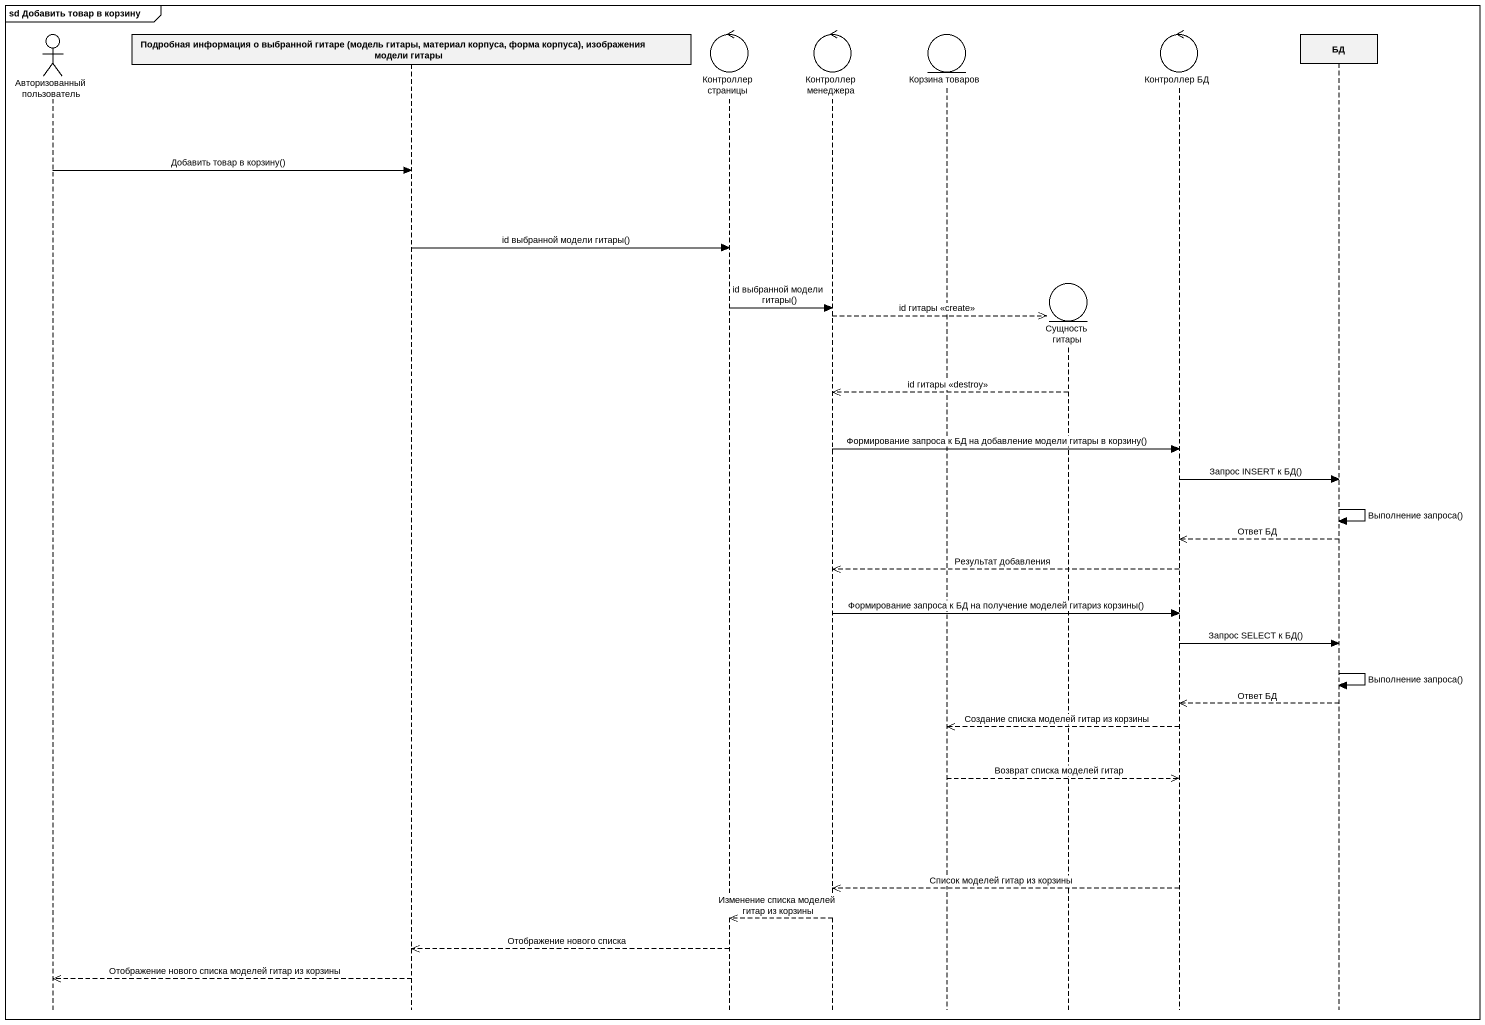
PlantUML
@startuml
mainframe sd Добавить товар в корзину
hide footbox
actor "Авторизованный пользователь" as Авторизованный_пользователь
participant "Подробная информация о выбранной гитаре (модель гитары, материал корпуса, форма корпуса), изображения модели гитары" as Подробная_информация_о
control "Контроллер страницы" as Контроллер_страницы
control "Контроллер менеджера" as Контроллер_менеджера
entity "Корзина товаров" as Корзина_товаров
entity "Сущность гитары" as Сущность_гитары
control "Контроллер БД" as Контроллер_БД
participant БД

Авторизованный_пользователь -> Подробная_информация_о : Добавить товар в корзину()
Подробная_информация_о -> Контроллер_страницы : id выбранной модели гитары()
Контроллер_страницы -> Контроллер_менеджера : id выбранной модели гитары()
Контроллер_менеджера -->> Сущность_гитары ** : id гитары <<create>>
Сущность_гитары -->> Контроллер_менеджера : id гитары <<destroy>>
Контроллер_менеджера -> Контроллер_БД : Формирование запроса к БД на добавление модели гитары в корзину()
Контроллер_БД -> БД : Запрос INSERT к БД()
БД -> БД : Выполнение запроса()
БД -->> Контроллер_БД : Ответ БД
Контроллер_БД -->> Контроллер_менеджера : Результат добавления
Контроллер_менеджера -> Контроллер_БД : Формирование запроса к БД на получение моделей гитариз корзины()
Контроллер_БД -> БД : Запрос SELECT к БД()
БД -> БД : Выполнение запроса()
БД -->> Контроллер_БД : Ответ БД
Контроллер_БД -->> Корзина_товаров : Создание списка моделей гитар из корзины
Корзина_товаров -->> Контроллер_БД : Возврат списка моделей гитар
Контроллер_БД -->> Контроллер_менеджера : Список моделей гитар из корзины
Контроллер_менеджера -->> Контроллер_страницы : Изменение списка моделей гитар из корзины
Контроллер_страницы -->> Подробная_информация_о : Отображение нового списка
Подробная_информация_о -->> Авторизованный_пользователь : Отображение нового списка моделей гитар из корзины
@enduml
